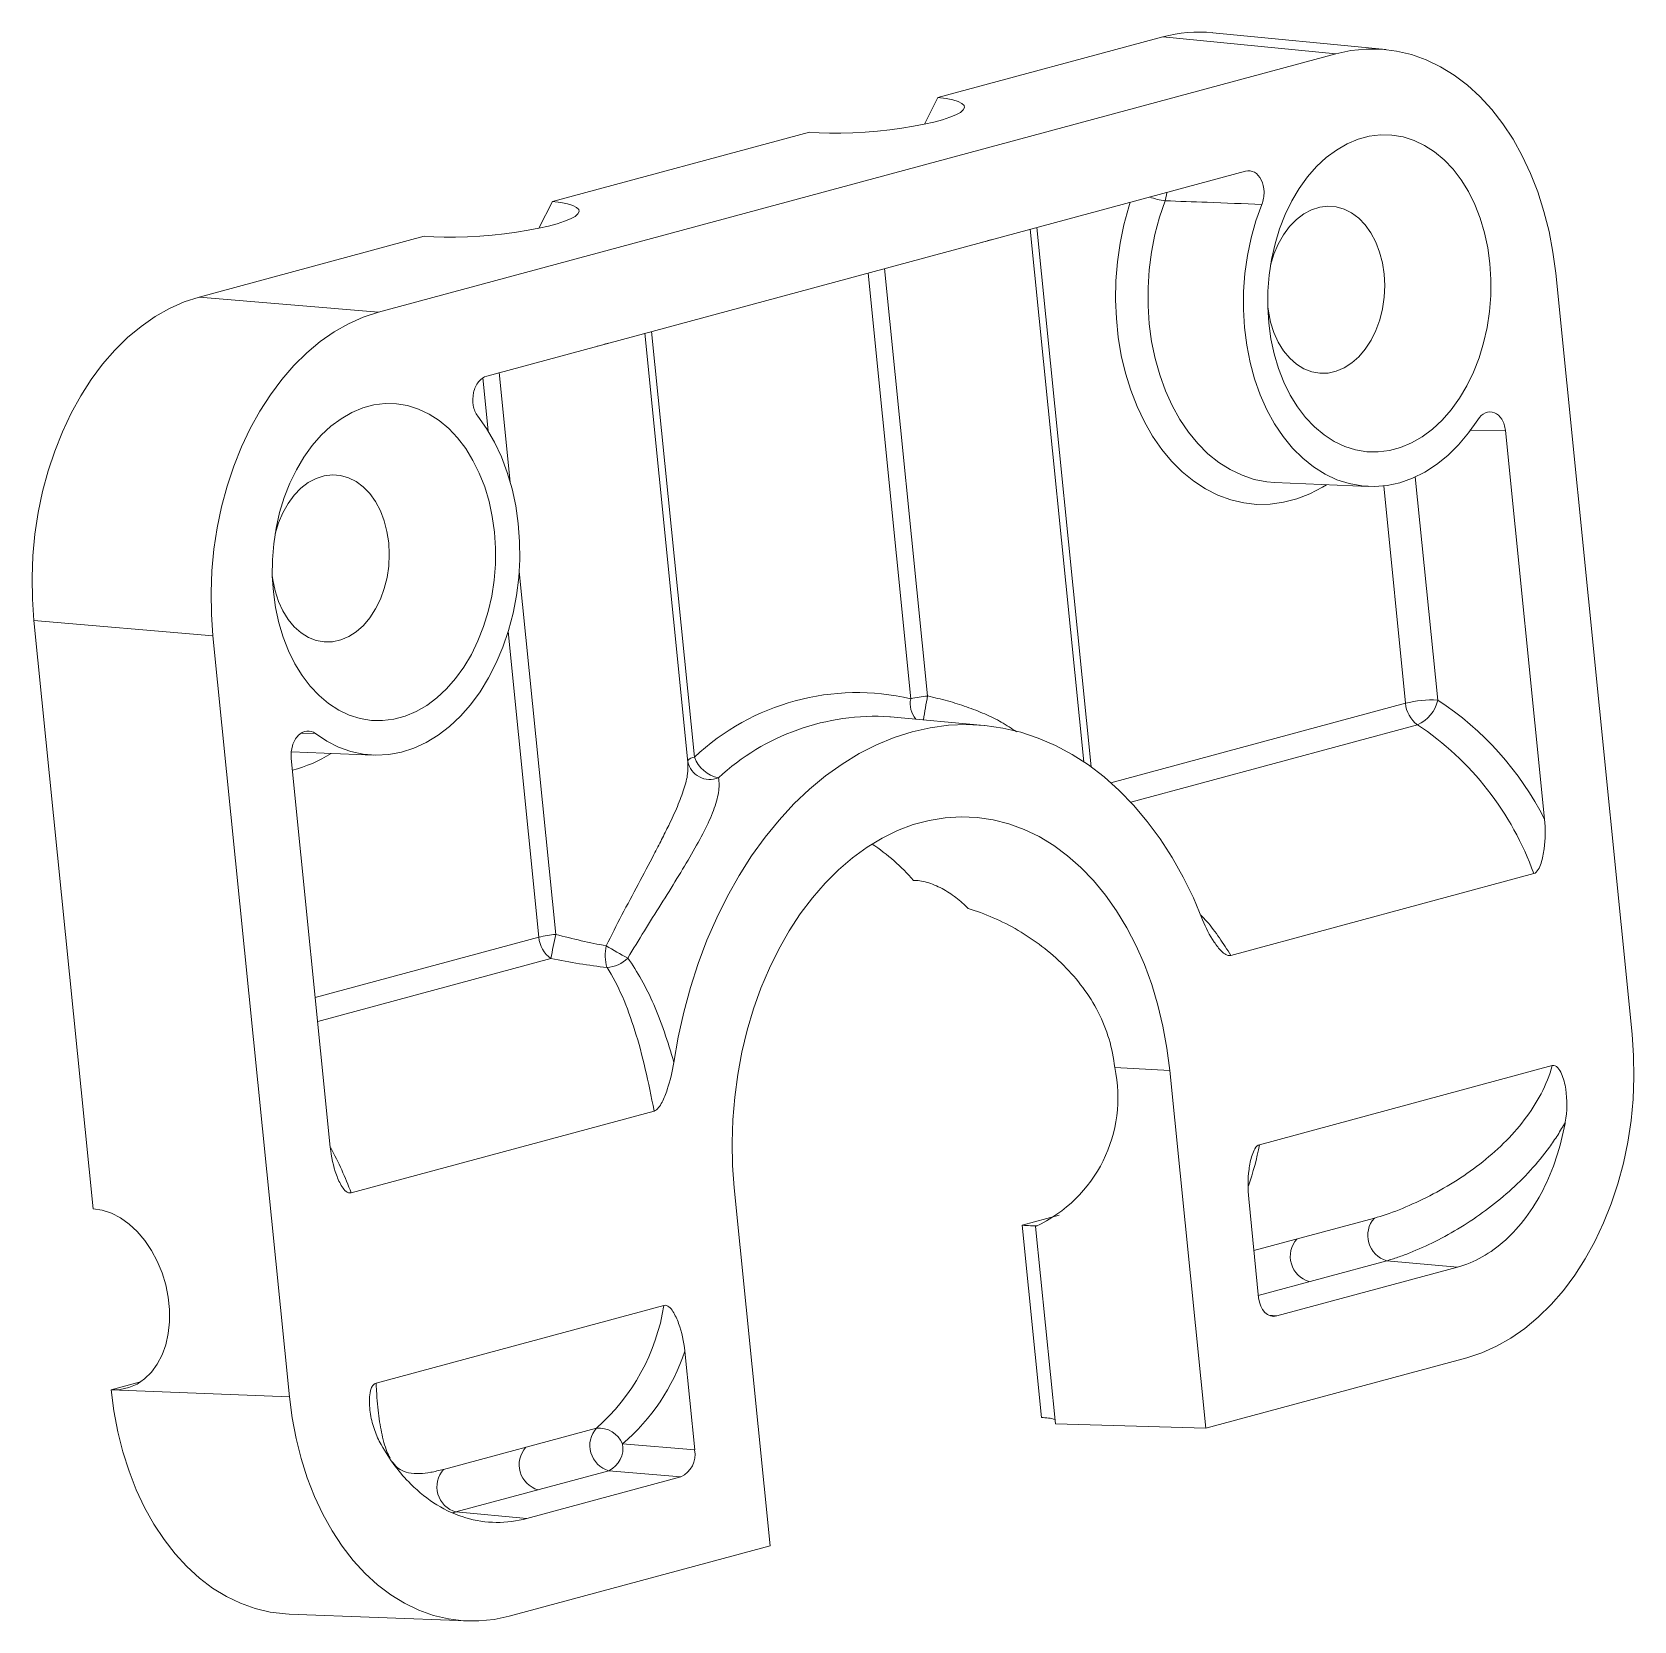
# Model space of a CAD drawing. Header units: millimetres. Extents: x -16.1 to 18.6, y -10.9 to 23.5.
import ezdxf

# ---------------------------------------------------------------- set-up
doc = ezdxf.new("R2010")
doc.units = ezdxf.units.MM

msp = doc.modelspace()

# ---------------------------------------------------------------- linework, layer by layer
at = {"color": 7, "linetype": 'Continuous', "lineweight": 15}
for p, q in [((8.371, 23.42), (3.499, 22.105)), ((12.121, 23.054), (8.371, 23.42)), ((13.204, 23.147), (9.454, 23.513)), ((12.121, 23.054), (-8.627, 17.451)), ((3.499, 22.105), (3.205, 21.529)), ((0.716, 21.353), (-4.852, 19.85)), ((10.166, 20.511), (-6.278, 16.07)), ((-4.852, 19.85), (-5.146, 19.274)), ((-7.635, 19.098), (-12.507, 17.782)), ((6.659, 7.708), (5.5, 19.251)), ((18.543, 1.8), (16.887, 18.296)), ((-12.507, 17.782), (-8.627, 17.451)), ((-1.917, 7.696), (-2.851, 16.996)), ((16.645, 6.46), (15.799, 14.887)), ((10.797, 13.762), (12.834, 13.675)), ((-12.211, 10.439), (-16.091, 10.77)), ((-16.091, 10.77), (-14.811, -1.984)), ((-12.211, 10.439), (-10.555, -6.057)), ((2.473, 8.682), (2.457, 8.684)), ((4.503, 8.495), (2.473, 8.682)), ((-10.515, 7.781), (-9.669, -0.646)), ((-10.512, 7.926), (-8.739, 7.849)), ((16.412, 5.283), (9.847, 3.51)), ((8.524, 1.017), (7.331, 1.078)), ((10.467, -0.594), (16.813, 1.12)), ((9.303, -6.739), (8.524, 1.017)), ((-2.653, 0.135), (-9.218, -1.638)), ((-0.913, -1.531), (-0.134, -9.288)), ((10.234, -1.771), (10.448, -3.911)), ((5.328, -2.34), (6.125, -2.125)), ((5.328, -2.34), (5.746, -6.509)), ((6.046, -6.647), (5.617, -2.367)), ((10.346, -2.891), (12.958, -2.186)), ((13.225, -3.11), (10.443, -3.861)), ((13.225, -3.11), (14.762, -3.25)), ((10.846, -4.307), (14.762, -3.25)), ((-8.677, -5.764), (-2.438, -4.079)), ((-1.772, -7.211), (-1.987, -5.071)), ((9.303, -6.739), (14.959, -5.212)), ((-13.779, -5.736), (-14.417, -5.908)), ((-14.417, -5.908), (-14.417, -5.909)), ((-14.417, -5.909), (-10.555, -6.057)), ((-7.214, -7.633), (-3.901, -6.738)), ((6.046, -6.647), (9.303, -6.739)), ((-3.335, -7.078), (-1.772, -7.211)), ((-3.633, -7.662), (-6.946, -8.557)), ((-5.41, -8.697), (-2.071, -7.795)), ((-2.071, -7.795), (-3.633, -7.662)), ((-6.946, -8.557), (-5.41, -8.697)), ((-5.79, -10.815), (-0.134, -9.288)), ((-10.56, -10.772), (-6.699, -10.92))]:
    msp.add_line(p, q, dxfattribs=at)
at = {"color": 8, "linetype": 'Continuous', "lineweight": 15}
for p, q in [((5.645, 19.29), (6.819, 7.596)), ((2.911, 9.072), (1.985, 18.302)), ((2.344, 18.399), (3.275, 9.133)), ((-2.706, 17.035), (-1.779, 7.806)), ((-6.249, 14.881), (-6.364, 16.028)), ((-6.006, 16.144), (-5.768, 13.77)), ((15.799, 14.887), (15.027, 14.897)), ((13.633, 8.975), (13.16, 13.687)), ((13.845, 13.881), (14.33, 9.045)), ((-5.574, 11.834), (-4.784, 3.965)), ((-5.147, 3.904), (-5.812, 10.529)), ((7.249, 7.251), (13.633, 8.975)), ((13.892, 8.511), (7.677, 6.833)), ((-9.99, 8.318), (-10.299, 8.326)), ((-9.994, 2.595), (-5.147, 3.904)), ((-4.888, 3.44), (-9.942, 2.075)), ((10.668, -4.29), (10.846, -4.307))]:
    msp.add_line(p, q, dxfattribs=at)
at = {"color": 7, "linetype": 'Continuous', "lineweight": 15, "flags": 128}
for points in [[(16.887, 18.296), (16.827, 18.755), (16.743, 19.203), (16.633, 19.639), (16.5, 20.06), (16.343, 20.463), (16.163, 20.845), (15.963, 21.205), (15.742, 21.54), (15.503, 21.848), (15.246, 22.128), (14.974, 22.376), (14.688, 22.593), (14.389, 22.776), (14.081, 22.924), (13.764, 23.038), (13.44, 23.114), (13.112, 23.155), (12.781, 23.158), (12.45, 23.124), (12.121, 23.054)], [(3.499, 22.105), (3.675, 22.083), (3.822, 22.054), (3.937, 22.02), (4.019, 21.981), (4.065, 21.937), (4.075, 21.889), (4.048, 21.839), (3.986, 21.786), (3.89, 21.733), (3.76, 21.679), (3.6, 21.626), (3.412, 21.576), (3.2, 21.528), (2.967, 21.483), (2.719, 21.444), (2.459, 21.409), (2.192, 21.381), (1.923, 21.359), (1.656, 21.343), (1.398, 21.335), (1.152, 21.334), (0.923, 21.34), (0.716, 21.353)], [(10.67, 17.214), (10.647, 17.559), (10.65, 17.908), (10.678, 18.255), (10.73, 18.599), (10.806, 18.935), (10.905, 19.26), (11.027, 19.571), (11.169, 19.864), (11.331, 20.137), (11.51, 20.386), (11.706, 20.609), (11.916, 20.804), (12.137, 20.969), (12.368, 21.103), (12.606, 21.202), (12.848, 21.268), (13.093, 21.298), (13.338, 21.294), (13.58, 21.254), (13.817, 21.179), (14.046, 21.07), (14.264, 20.929), (14.471, 20.756), (14.663, 20.553), (14.839, 20.322), (14.996, 20.067), (15.134, 19.788), (15.251, 19.49), (15.345, 19.175), (15.415, 18.847), (15.462, 18.509), (15.484, 18.163), (15.481, 17.815), (15.454, 17.468), (15.402, 17.124), (15.325, 16.788), (15.226, 16.463), (15.105, 16.152), (14.962, 15.859), (14.801, 15.586), (14.621, 15.337), (14.425, 15.114), (14.216, 14.918), (13.995, 14.753), (13.764, 14.62), (13.526, 14.521), (13.283, 14.455), (13.038, 14.424), (12.793, 14.429), (12.552, 14.469), (12.315, 14.544), (12.086, 14.652), (11.867, 14.794), (11.661, 14.967), (11.468, 15.17), (11.293, 15.401), (11.135, 15.656), (10.997, 15.935), (10.881, 16.233), (10.787, 16.548), (10.716, 16.876), (10.67, 17.214)], [(-4.852, 19.85), (-4.676, 19.828), (-4.529, 19.799), (-4.414, 19.765), (-4.332, 19.726), (-4.286, 19.682), (-4.276, 19.634), (-4.302, 19.584), (-4.364, 19.531), (-4.461, 19.478), (-4.591, 19.424), (-4.751, 19.371), (-4.939, 19.321), (-5.151, 19.273), (-5.384, 19.228), (-5.632, 19.189), (-5.892, 19.154), (-6.159, 19.126), (-6.428, 19.104), (-6.694, 19.088), (-6.953, 19.08), (-7.199, 19.079), (-7.427, 19.085), (-7.635, 19.098)], [(15.197, 15.12), (14.997, 14.835), (14.78, 14.577), (14.549, 14.348), (14.304, 14.15), (14.048, 13.985), (13.783, 13.853), (13.512, 13.757), (13.238, 13.697), (12.962, 13.673), (12.686, 13.686), (12.414, 13.736), (12.148, 13.822), (11.89, 13.944), (11.642, 14.1), (11.407, 14.289), (11.186, 14.509), (10.982, 14.759), (10.796, 15.036), (10.63, 15.338), (10.485, 15.662), (10.363, 16.006), (10.265, 16.365), (10.191, 16.738), (10.143, 17.121), (10.12, 17.51), (10.124, 17.903), (10.153, 18.295), (10.207, 18.683), (10.287, 19.064), (10.391, 19.434), (10.519, 19.791)], [(13.17, 18.281), (13.133, 18.525), (13.072, 18.758), (12.989, 18.975), (12.884, 19.172), (12.76, 19.345), (12.62, 19.491), (12.465, 19.606), (12.3, 19.689), (12.128, 19.738), (11.951, 19.752), (11.773, 19.731), (11.598, 19.675), (11.428, 19.585), (11.269, 19.463), (11.121, 19.311), (10.989, 19.133), (10.875, 18.931), (10.78, 18.71), (10.708, 18.474), (10.708, 18.473)], [(10.647, 17.572), (10.66, 17.475), (10.709, 17.236), (10.782, 17.01), (10.876, 16.803), (10.991, 16.617), (11.123, 16.457), (11.271, 16.327), (11.431, 16.227), (11.6, 16.161), (11.775, 16.13), (11.953, 16.133), (12.13, 16.172), (12.303, 16.245), (12.468, 16.352), (12.622, 16.489), (12.762, 16.654), (12.885, 16.845), (12.99, 17.056), (13.073, 17.285), (13.134, 17.527), (13.171, 17.777), (13.183, 18.03), (13.17, 18.281)], [(-16.091, 10.77), (-16.125, 11.235), (-16.132, 11.704), (-16.114, 12.175), (-16.069, 12.644), (-16, 13.108), (-15.904, 13.565), (-15.785, 14.011), (-15.641, 14.444), (-15.475, 14.862), (-15.286, 15.262), (-15.077, 15.64), (-14.848, 15.996), (-14.602, 16.326), (-14.338, 16.629), (-14.06, 16.903), (-13.768, 17.146), (-13.466, 17.357), (-13.153, 17.533), (-12.833, 17.676), (-12.507, 17.782)], [(-8.627, 17.451), (-8.953, 17.345), (-9.273, 17.202), (-9.586, 17.026), (-9.889, 16.815), (-10.18, 16.572), (-10.458, 16.298), (-10.722, 15.995), (-10.968, 15.665), (-11.197, 15.309), (-11.406, 14.931), (-11.595, 14.531), (-11.761, 14.113), (-11.905, 13.68), (-12.025, 13.234), (-12.12, 12.777), (-12.19, 12.313), (-12.234, 11.844), (-12.252, 11.373), (-12.245, 10.904), (-12.211, 10.439)], [(-10.903, 11.389), (-10.925, 11.734), (-10.923, 12.082), (-10.895, 12.43), (-10.843, 12.774), (-10.767, 13.11), (-10.668, 13.435), (-10.546, 13.745), (-10.404, 14.039), (-10.242, 14.311), (-10.062, 14.56), (-9.867, 14.784), (-9.657, 14.979), (-9.436, 15.144), (-9.205, 15.277), (-8.967, 15.377), (-8.724, 15.442), (-8.479, 15.473), (-8.235, 15.468), (-7.993, 15.428), (-7.756, 15.354), (-7.527, 15.245), (-7.309, 15.103), (-7.102, 14.93), (-6.91, 14.727), (-6.734, 14.497), (-6.577, 14.241), (-6.439, 13.963), (-6.322, 13.665), (-6.228, 13.35), (-6.158, 13.022), (-6.111, 12.683), (-6.089, 12.338), (-6.092, 11.99), (-6.119, 11.642), (-6.171, 11.299), (-6.247, 10.962), (-6.347, 10.637), (-6.468, 10.327), (-6.61, 10.033), (-6.772, 9.761), (-6.952, 9.512), (-7.147, 9.288), (-7.357, 9.093), (-7.578, 8.928), (-7.809, 8.795), (-8.047, 8.695), (-8.29, 8.63), (-8.535, 8.599), (-8.779, 8.604), (-9.021, 8.644), (-9.258, 8.718), (-9.487, 8.827), (-9.706, 8.969), (-9.912, 9.142), (-10.104, 9.345), (-10.28, 9.575), (-10.438, 9.831), (-10.575, 10.109), (-10.692, 10.407), (-10.786, 10.722), (-10.857, 11.051), (-10.903, 11.389)], [(-6.472, 15.202), (-6.281, 14.932), (-6.11, 14.636), (-5.96, 14.317), (-5.832, 13.978), (-5.728, 13.622), (-5.649, 13.252), (-5.594, 12.872), (-5.565, 12.484), (-5.562, 12.092), (-5.584, 11.699), (-5.633, 11.31), (-5.706, 10.927), (-5.805, 10.554), (-5.927, 10.193), (-6.071, 9.849), (-6.237, 9.525), (-6.423, 9.222), (-6.628, 8.944), (-6.848, 8.693), (-7.084, 8.471), (-7.332, 8.281), (-7.59, 8.124), (-7.856, 8.001), (-8.128, 7.913), (-8.403, 7.862), (-8.679, 7.848), (-8.954, 7.87), (-9.225, 7.929), (-9.489, 8.024), (-9.745, 8.154), (-9.99, 8.318)], [(-8.403, 12.455), (-8.44, 12.7), (-8.501, 12.933), (-8.584, 13.15), (-8.689, 13.347), (-8.813, 13.52), (-8.953, 13.666), (-9.107, 13.781), (-9.273, 13.864), (-9.445, 13.913), (-9.622, 13.927), (-9.8, 13.906), (-9.975, 13.849), (-10.145, 13.759), (-10.304, 13.637), (-10.452, 13.486), (-10.584, 13.307), (-10.698, 13.106), (-10.792, 12.885), (-10.865, 12.649), (-10.865, 12.648)], [(-10.926, 11.747), (-10.913, 11.65), (-10.864, 11.41), (-10.791, 11.185), (-10.697, 10.977), (-10.582, 10.792), (-10.45, 10.632), (-10.302, 10.501), (-10.142, 10.402), (-9.973, 10.336), (-9.798, 10.304), (-9.62, 10.308), (-9.443, 10.347), (-9.27, 10.42), (-9.105, 10.526), (-8.951, 10.663), (-8.811, 10.829), (-8.688, 11.019), (-8.583, 11.231), (-8.5, 11.46), (-8.439, 11.702), (-8.402, 11.951), (-8.39, 12.204), (-8.403, 12.455)], [(-2.224, 1.189), (-2.128, 1.739), (-2.007, 2.281), (-1.863, 2.813), (-1.695, 3.332), (-1.505, 3.837), (-1.293, 4.324), (-1.061, 4.793), (-0.808, 5.241), (-0.537, 5.667), (-0.247, 6.069), (0.059, 6.444), (0.38, 6.792), (0.715, 7.111), (1.063, 7.401), (1.422, 7.658), (1.791, 7.884), (2.168, 8.076), (2.552, 8.234), (2.941, 8.357), (3.334, 8.445), (3.728, 8.497), (4.123, 8.513), (4.516, 8.494), (4.907, 8.439), (5.293, 8.348), (5.673, 8.221), (6.045, 8.061), (6.408, 7.866), (6.761, 7.638), (7.101, 7.377), (7.428, 7.085), (7.74, 6.764), (8.036, 6.413), (8.315, 6.035), (8.575, 5.632), (8.816, 5.204), (9.036, 4.754), (9.235, 4.283)], [(8.524, 1.017), (8.463, 1.499), (8.377, 1.972), (8.266, 2.433), (8.132, 2.88), (7.974, 3.309), (7.795, 3.72), (7.594, 4.11), (7.373, 4.476), (7.132, 4.817), (6.874, 5.131), (6.6, 5.416), (6.311, 5.671), (6.008, 5.894), (5.694, 6.085), (5.369, 6.241), (5.037, 6.363), (4.697, 6.45), (4.353, 6.501), (4.006, 6.515), (3.658, 6.494), (3.311, 6.437), (2.966, 6.344), (2.626, 6.215), (2.292, 6.053), (1.966, 5.856), (1.65, 5.627), (1.346, 5.367), (1.054, 5.076), (0.778, 4.757), (0.517, 4.411), (0.274, 4.041), (0.05, 3.647), (-0.154, 3.233), (-0.337, 2.8), (-0.498, 2.351), (-0.636, 1.887), (-0.75, 1.413), (-0.84, 0.929), (-0.905, 0.439), (-0.945, -0.054), (-0.96, -0.549), (-0.949, -1.042), (-0.913, -1.531)], [(14.959, -5.212), (15.284, -5.105), (15.604, -4.963), (15.917, -4.786), (16.22, -4.576), (16.511, -4.333), (16.79, -4.059), (17.053, -3.756), (17.3, -3.425), (17.528, -3.07), (17.738, -2.691), (17.926, -2.292), (18.093, -1.874), (18.236, -1.441), (18.356, -0.994), (18.451, -0.538), (18.521, -0.073), (18.565, 0.395), (18.584, 0.866), (18.576, 1.335), (18.543, 1.8)], [(-14.811, -1.984), (-14.612, -2.014), (-14.413, -2.08), (-14.217, -2.181), (-14.029, -2.315), (-13.852, -2.479), (-13.689, -2.671), (-13.543, -2.886), (-13.417, -3.122), (-13.313, -3.373), (-13.234, -3.634), (-13.18, -3.902), (-13.153, -4.17), (-13.154, -4.434), (-13.181, -4.689), (-13.235, -4.93), (-13.315, -5.153), (-13.419, -5.353), (-13.546, -5.527), (-13.692, -5.671), (-13.855, -5.783), (-14.033, -5.861), (-14.221, -5.903), (-14.417, -5.908)], [(10.846, -4.307), (10.777, -4.316), (10.709, -4.306), (10.644, -4.277), (10.585, -4.23), (10.534, -4.168), (10.494, -4.092), (10.465, -4.005), (10.448, -3.911)], [(-10.56, -10.772), (-10.642, -10.768), (-10.97, -10.727), (-11.294, -10.65), (-11.611, -10.537), (-11.92, -10.389), (-12.218, -10.206), (-12.504, -9.989), (-12.776, -9.741), (-13.033, -9.461), (-13.272, -9.153), (-13.493, -8.818), (-13.694, -8.458), (-13.873, -8.076), (-14.03, -7.673), (-14.164, -7.252), (-14.273, -6.816), (-14.358, -6.367), (-14.417, -5.909)], [(-10.555, -6.057), (-10.496, -6.515), (-10.411, -6.964), (-10.302, -7.4), (-10.168, -7.82), (-10.011, -8.223), (-9.832, -8.606), (-9.631, -8.966), (-9.411, -9.301), (-9.171, -9.609), (-8.915, -9.888), (-8.643, -10.137), (-8.357, -10.354), (-8.058, -10.537), (-7.75, -10.685), (-7.432, -10.798), (-7.109, -10.875), (-6.781, -10.915), (-6.45, -10.919), (-6.119, -10.885), (-5.79, -10.815)]]:
    msp.add_lwpolyline(points, dxfattribs=at)
at = {"color": 8, "linetype": 'Continuous', "lineweight": 15, "flags": 128}
for points in [[(11.92, 13.714), (11.835, 13.662), (11.56, 13.518), (11.278, 13.407), (10.992, 13.332), (10.703, 13.292), (10.414, 13.287), (10.127, 13.318), (9.844, 13.384), (9.567, 13.486), (9.299, 13.621), (9.042, 13.79), (8.796, 13.99), (8.565, 14.221), (8.35, 14.48), (8.153, 14.766), (7.974, 15.077), (7.816, 15.409), (7.679, 15.762), (7.565, 16.131), (7.474, 16.515), (7.408, 16.91), (7.366, 17.313), (7.349, 17.722), (7.358, 18.132), (7.391, 18.542), (7.449, 18.949), (7.531, 19.348), (7.637, 19.737), (7.669, 19.837)], [(8.423, 19.869), (8.301, 19.511), (8.202, 19.139), (8.127, 18.757), (8.078, 18.37), (8.053, 17.979), (8.053, 17.588), (8.079, 17.2), (8.131, 16.82), (8.207, 16.449), (8.307, 16.092), (8.43, 15.751), (8.575, 15.429), (8.742, 15.129), (8.928, 14.854), (9.132, 14.605), (9.352, 14.385), (9.586, 14.196), (9.833, 14.04), (10.09, 13.917), (10.355, 13.829), (10.626, 13.777), (10.797, 13.762)], [(8.46, 20.05), (8.455, 20.001), (8.423, 19.869)]]:
    msp.add_lwpolyline(points, dxfattribs=at)
at = {"color": 7, "linetype": 'Continuous', "lineweight": 15}
for centre, radius, start, end in [((9.166, 20.517), 3.01, 84.5083, 105.3146), ((1.746, 4.07), 5.136, 76.8824, 133.3403), ((3.472, 6.834), 2.307, 94.9036, 104.0604), ((14.23, 6.544), 2.504, 87.7144, 103.8068), ((13.604, 9.194), 0.742, 292.8565, 348.4098), ((10.681, 3.449), 6.681, 26.7832, 56.892), ((14.259, 9.02), 0.628, 184.116, 234.177), ((10.282, 3.095), 6.508, 19.6426, 56.316), ((-1.109, 8.059), 0.716, 200.7476, 258.0036), ((-0.311, 2.308), 4.33, 40.7403, 56.6177), ((-4.587, 1.666), 2.307, 94.9036, 104.0604), ((-4.521, 3.949), 0.628, 184.116, 234.177), ((9.829, 0.783), 14.955, 167.7184, 169.7688), ((-2.685, 3.523), 1.025, 169.021, 195.5994), ((0.085, 9.777), 7.139, 238.0645, 242.3933), ((-3.695, 3.896), 0.648, 271.9943, 316.6729), ((4.324, 0.426), 3.077, 294.8394, 12.2403), ((13.382, -2.564), 0.568, 138.3059, 253.9841), ((11.704, -3.017), 0.568, 138.3059, 253.9841), ((-6.864, -3.377), 4.481, 311.3998, 350.9871), ((-6.236, -3.673), 4.473, 310.4442, 341.7991), ((5.752, -7.478), 0.968, 72.8947, 90.3506), ((-3.476, -7.116), 0.568, 138.3059, 253.9841), ((-3.852, -7.3), 0.563, 23.2155, 94.9069), ((-5.008, -7.53), 0.568, 138.3059, 253.9841), ((-3.869, -7.173), 0.543, 295.7734, 10.0849), ((-2.297, -7.311), 0.534, 295.0447, 10.8136), ((-6.79, -8.011), 0.568, 138.3059, 253.9841)]:
    msp.add_arc(centre, radius, start, end, dxfattribs=at)
at = {"color": 8, "linetype": 'Continuous', "lineweight": 15}
for centre, radius, start, end in [((8.563, 21.179), 1.317, 248.9248, 263.926), ((2.596, 26.384), 7.644, 284.1642, 286.0585), ((-5.755, 24.129), 7.644, 284.1642, 286.0585), ((3.394, 8.961), 0.496, 166.9672, 221.595), ((23.604, 5.43), 20.664, 169.6763, 171.1293), ((2.142, 3.696), 4.997, 86.3817, 132.8709), ((-11.163, 10.234), 2.79, 283.9737, 302.7824), ((-1.765, 7.596), 0.21, 94.0494, 138.1237), ((-1.442, 7.811), 0.488, 192.0612, 292.0533), ((-16.742, -4.45), 8.033, 20.4922, 28.1547), ((4.829, 0.434), 5.731, 340.4092, 349.6656)]:
    msp.add_arc(centre, radius, start, end, dxfattribs=at)
at = {"color": 7, "linetype": 'Continuous', "lineweight": 15}
for points, knots in [([(10.166, 20.511), (10.231, 20.529), (10.298, 20.52), (10.418, 20.453), (10.47, 20.394), (10.543, 20.245), (10.564, 20.155), (10.569, 19.968), (10.552, 19.874), (10.519, 19.791)], [0, 0, 0, 0, 0.25, 0.25, 0.5, 0.5, 0.75, 0.75, 1, 1, 1, 1]), ([(10.519, 19.791), (10.123, 19.805), (9.728, 19.82), (9.332, 19.835), (9.029, 19.847), (8.726, 19.858), (8.423, 19.869)], [0, 0, 0, 0, 0.001619534, 0.001619534, 0.001619534, 0.002860602, 0.002860602, 0.002860602, 0.002860602]), ([(-6.472, 15.202), (-6.52, 15.264), (-6.554, 15.345), (-6.586, 15.522), (-6.584, 15.62), (-6.544, 15.799), (-6.506, 15.881), (-6.405, 16.009), (-6.344, 16.053), (-6.278, 16.07)], [0, 0, 0, 0, 0.25, 0.25, 0.5, 0.5, 0.75, 0.75, 1, 1, 1, 1]), ([(15.197, 15.12), (15.243, 15.191), (15.301, 15.243), (15.428, 15.297), (15.497, 15.299), (15.621, 15.251), (15.677, 15.202), (15.762, 15.064), (15.79, 14.979), (15.799, 14.887)], [0, 0, 0, 0, 0.25, 0.25, 0.5, 0.5, 0.75, 0.75, 1, 1, 1, 1]), ([(-10.515, 7.781), (-10.524, 7.873), (-10.515, 7.969), (-10.462, 8.142), (-10.417, 8.22), (-10.309, 8.331), (-10.245, 8.365), (-10.113, 8.38), (-10.047, 8.361), (-9.99, 8.318)], [0, 0, 0, 0, 0.25, 0.25, 0.5, 0.5, 0.75, 0.75, 1, 1, 1, 1]), ([(-1.258, 7.359), (-1.238, 7.262), (-1.238, 7.156), (-1.275, 6.92), (-1.312, 6.79), (-1.419, 6.509), (-1.487, 6.36), (-1.647, 6.044), (-1.74, 5.876), (-1.939, 5.532), (-2.046, 5.356), (-2.268, 4.993), (-2.385, 4.805), (-2.741, 4.235), (-2.983, 3.848), (-3.223, 3.451)], [0, 0, 0, 0, 0.125, 0.125, 0.25, 0.25, 0.375, 0.375, 0.5, 0.5, 0.625, 0.625, 0.75, 0.75, 1, 1, 1, 1]), ([(16.645, 6.46), (16.667, 6.248), (16.664, 6.035), (16.623, 5.715), (16.603, 5.608), (16.554, 5.46), (16.534, 5.412), (16.483, 5.328), (16.45, 5.293), (16.412, 5.283)], [0, 0, 0, 0, 0.5, 0.5, 0.75, 0.75, 0.875, 0.875, 1, 1, 1, 1]), ([(4.152, 4.528), (4.072, 4.61), (3.985, 4.69), (3.797, 4.835), (3.694, 4.902), (3.482, 5.015), (3.37, 5.062), (3.156, 5.123), (3.055, 5.138), (2.969, 5.134)], [0, 0, 0, 0, 0.25, 0.25, 0.5, 0.5, 0.75, 0.75, 1, 1, 1, 1]), ([(4.152, 4.528), (4.333, 4.474), (4.517, 4.406), (4.88, 4.247), (5.061, 4.156), (5.594, 3.842), (5.928, 3.59), (6.376, 3.141), (6.515, 2.98), (6.765, 2.644), (6.876, 2.466), (7.068, 2.092), (7.148, 1.894), (7.269, 1.492), (7.31, 1.287), (7.331, 1.078)], [0, 0, 0, 0, 0.125, 0.125, 0.25, 0.25, 0.5, 0.5, 0.625, 0.625, 0.75, 0.75, 0.875, 0.875, 1, 1, 1, 1]), ([(9.847, 3.51), (9.81, 3.5), (9.774, 3.511), (9.707, 3.547), (9.675, 3.573), (9.587, 3.658), (9.535, 3.725), (9.387, 3.944), (9.304, 4.106), (9.235, 4.283)], [0, 0, 0, 0, 0.125, 0.125, 0.25, 0.25, 0.5, 0.5, 1, 1, 1, 1]), ([(-2.653, 0.135), (-2.711, 0.451), (-2.773, 0.754), (-2.91, 1.334), (-2.985, 1.614), (-3.233, 2.404), (-3.423, 2.861), (-3.672, 3.248)], [0, 0, 0, 0, 0.25, 0.25, 0.5, 0.5, 1, 1, 1, 1]), ([(-3.223, 3.451), (-3.007, 3.157), (-2.824, 2.821), (-2.496, 2.067), (-2.352, 1.645), (-2.224, 1.189)], [0, 0, 0, 0, 0.5, 0.5, 1, 1, 1, 1]), ([(-2.224, 1.189), (-2.255, 0.984), (-2.303, 0.788), (-2.398, 0.506), (-2.435, 0.413), (-2.502, 0.285), (-2.527, 0.244), (-2.584, 0.175), (-2.616, 0.145), (-2.653, 0.135)], [0, 0, 0, 0, 0.5, 0.5, 0.75, 0.75, 0.875, 0.875, 1, 1, 1, 1]), ([(12.958, -2.186), (13.12, -2.142), (13.3, -2.081), (13.688, -1.927), (13.886, -1.839), (14.285, -1.638), (14.486, -1.526), (14.872, -1.285), (15.06, -1.156), (15.421, -0.876), (15.597, -0.724), (15.92, -0.405), (16.07, -0.237), (16.343, 0.119), (16.466, 0.31), (16.672, 0.705), (16.754, 0.909), (16.813, 1.12)], [0, 0, 0, 0, 0.125, 0.125, 0.25, 0.25, 0.375, 0.375, 0.5, 0.5, 0.625, 0.625, 0.75, 0.75, 0.875, 0.875, 1, 1, 1, 1]), ([(16.813, 1.12), (16.856, 1.131), (16.899, 1.109), (16.966, 1.038), (16.993, 0.991), (17.059, 0.84), (17.087, 0.727), (17.141, 0.376), (17.136, 0.131), (17.094, -0.107)], [0, 0, 0, 0, 0.125, 0.125, 0.25, 0.25, 0.5, 0.5, 1, 1, 1, 1]), ([(17.094, -0.107), (17.044, -0.2), (16.988, -0.294), (16.873, -0.475), (16.813, -0.563), (16.624, -0.824), (16.487, -0.99), (16.195, -1.31), (16.038, -1.464), (15.713, -1.754), (15.544, -1.89), (15.195, -2.147), (15.016, -2.268), (14.648, -2.494), (14.46, -2.598), (14.089, -2.785), (13.903, -2.869), (13.636, -2.975), (13.549, -3.007), (13.424, -3.05), (13.383, -3.063), (13.303, -3.088), (13.263, -3.099), (13.225, -3.11)], [0, 0, 0, 0, 0.0625, 0.0625, 0.125, 0.125, 0.25, 0.25, 0.375, 0.375, 0.5, 0.5, 0.625, 0.625, 0.75, 0.75, 0.875, 0.875, 0.9375, 0.9375, 0.96875, 0.96875, 1, 1, 1, 1]), ([(14.762, -3.25), (15.124, -3.152), (15.479, -2.951), (16.114, -2.376), (16.393, -2.002), (16.835, -1.137), (16.998, -0.647), (17.091, -0.125), (17.093, -0.116), (17.094, -0.107)], [-0.785246, -0.785246, -0.785246, -0.785246, -0.392623, -0.392623, 0, 0, 0.392623, 0.392623, 0.399465, 0.399465, 0.399465, 0.399465]), ([(-9.218, -1.638), (-9.256, -1.648), (-9.294, -1.633), (-9.359, -1.58), (-9.387, -1.545), (-9.463, -1.429), (-9.502, -1.34), (-9.604, -1.059), (-9.648, -0.858), (-9.669, -0.646)], [0, 0, 0, 0, 0.125, 0.125, 0.25, 0.25, 0.5, 0.5, 1, 1, 1, 1]), ([(10.234, -1.771), (10.212, -1.559), (10.215, -1.346), (10.256, -1.026), (10.276, -0.919), (10.325, -0.771), (10.345, -0.723), (10.396, -0.639), (10.429, -0.604), (10.467, -0.594)], [0, 0, 0, 0, 0.5, 0.5, 0.75, 0.75, 0.875, 0.875, 1, 1, 1, 1]), ([(5.328, -2.34), (5.391, -2.344), (5.534, -2.353), (5.649, -2.353), (5.646, -2.356), (5.645, -2.358)], [0, 0, 0, 0, 0.331131, 0.741913, 1, 1, 1, 1]), ([(-2.438, -4.079), (-2.4, -4.069), (-2.362, -4.084), (-2.297, -4.136), (-2.269, -4.171), (-2.193, -4.288), (-2.154, -4.376), (-2.052, -4.658), (-2.008, -4.859), (-1.987, -5.071)], [0, 0, 0, 0, 0.125, 0.125, 0.25, 0.25, 0.5, 0.5, 1, 1, 1, 1]), ([(-8.567, -7.097), (-8.622, -7.001), (-8.668, -6.898), (-8.746, -6.677), (-8.777, -6.56), (-8.817, -6.318), (-8.827, -6.19), (-8.812, -6.001), (-8.803, -5.939), (-8.77, -5.852), (-8.756, -5.826), (-8.721, -5.784), (-8.7, -5.77), (-8.677, -5.764)], [0, 0, 0, 0, 0.25, 0.25, 0.5, 0.5, 0.75, 0.75, 0.875, 0.875, 0.9375, 0.9375, 1, 1, 1, 1]), ([(-8.567, -7.097), (-8.382, -7.423), (-8.166, -7.711), (-7.57, -8.306), (-7.163, -8.556), (-6.301, -8.811), (-5.847, -8.815), (-5.41, -8.697)], [-0.266656, -0.266656, -0.266656, -0.266656, 0, 0, 0.392623, 0.392623, 0.785246, 0.785246, 0.785246, 0.785246])]:
    msp.add_open_spline(points, degree=3, knots=knots, dxfattribs=at)
at = {"color": 8, "linetype": 'Continuous', "lineweight": 15}
for points, knots in [([(3.275, 9.133), (3.421, 9.099), (3.71, 9.031), (4.127, 8.901), (4.516, 8.747), (4.887, 8.571), (5.097, 8.427), (5.204, 8.354)], [0, 0, 0, 0, 0.20076, 0.398437, 0.59711, 0.795041, 1, 1, 1, 1]), ([(-3.691, 3.719), (-3.577, 3.942), (-3.348, 4.392), (-2.995, 5.055), (-2.705, 5.598), (-2.487, 6.021), (-2.312, 6.372), (-2.138, 6.747), (-1.997, 7.122), (-1.912, 7.446), (-1.918, 7.615), (-1.922, 7.695)], [0, 0, 0, 0, 0.1437213, 0.2889975, 0.4364647, 0.5120085, 0.5875347, 0.6936099, 0.8020827, 0.9059476, 1, 1, 1, 1]), ([(9.195, 4.382), (9.238, 4.338), (9.387, 4.186), (9.603, 3.891), (9.766, 3.637), (9.847, 3.51)], [0, 0, 0, 0, 0.169063, 0.584553, 1, 1, 1, 1]), ([(-8.677, -5.764), (-8.674, -5.818), (-8.666, -5.976), (-8.647, -6.218), (-8.617, -6.483), (-8.581, -6.722), (-8.543, -6.91), (-8.498, -7.086), (-8.447, -7.244), (-8.397, -7.342), (-8.373, -7.388)], [0, 0, 0, 0, 0.071162, 0.205632, 0.340136, 0.479152, 0.618191, 0.702501, 0.858833, 1, 1, 1, 1]), ([(-8.323, -7.462), (-8.306, -7.487), (-8.259, -7.558), (-8.15, -7.645), (-7.98, -7.717), (-7.757, -7.732), (-7.501, -7.704), (-7.31, -7.657), (-7.214, -7.633)], [0, 0, 0, 0, 0.093333, 0.262757, 0.473924, 0.689477, 0.842776, 1, 1, 1, 1]), ([(-6.946, -8.557), (-6.947, -8.557), (-6.972, -8.564), (-6.995, -8.568), (-7.018, -8.573)], [0, 0, 0, 0, 0.000543, 1, 1, 1, 1])]:
    msp.add_open_spline(points, degree=3, knots=knots, dxfattribs=at)
at = {"color": 7, "linetype": 'Continuous', "lineweight": 15}
for points in [[(-4.784, 3.965), (-4.413, 3.869), (-4.043, 3.778), (-3.691, 3.719)], [(-3.672, 3.248), (-4.062, 3.288), (-4.473, 3.36), (-4.888, 3.44)]]:
    msp.add_open_spline(points, degree=3, dxfattribs=at)

doc.saveas('drawing.dxf')
